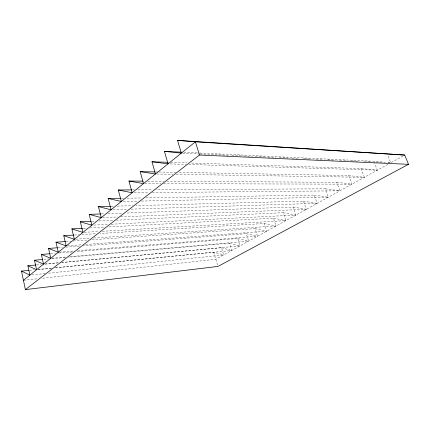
<?xml version="1.0" encoding="UTF-8"?>
<svg xmlns="http://www.w3.org/2000/svg" width="430" height="430" viewBox="0 0 430 430"><rect width="100%" height="100%" fill="white"/><g stroke="black" fill="none" stroke-linecap="round" stroke-linejoin="round"><path stroke-width="0.32" stroke-dasharray="2.15 1.61" d="M387.817 164.373L215.812 259.263L42.075 278.274M402.964 156.015L390.741 162.76L388.053 162.637M23.44 280.312L38.082 278.71M31.879 274.921L45.241 273.528M48.585 273.179L223.654 254.936L221.455 247.734L61.915 262.579M29.509 270.298L34.18 269.836M38.179 269.443L52.191 268.062M55.529 267.734L213.667 252.152L223.654 254.936M37.899 269.61L51.267 268.288M55.276 267.895L231.732 250.48L229.475 243.181L68.547 257.231M36.55 264.939L41.221 264.504M45.225 264.133L57.91 262.95M44.854 264.015L58.894 262.714M61.565 262.461L240.064 245.885L237.736 238.494L76.105 251.614M52.094 258.193L65.462 257.032M69.477 256.688L248.648 241.149L246.256 233.657L83.269 245.842M43.838 259.387L49.181 258.919M51.853 258.688L65.209 257.522M59.636 252.13L74.342 250.953M77.685 250.685L257.505 236.258L255.044 228.669L91.515 239.773M50.724 253.678L55.4 253.297M58.738 253.028L72.767 251.889M57.889 247.739L62.565 247.39M65.903 247.137L80.598 246.041M67.494 245.809L81.528 244.783M85.538 244.487L266.648 231.216L264.117 223.525L99.954 233.479M66.048 241.504L70.74 241.187M73.417 241.004L88.166 240.004M75.696 239.214L90.44 238.242M93.794 238.021L276.087 226.008L273.48 218.209L107.376 227.002M74.487 235.027L79.179 234.742M81.861 234.576L96.599 233.683M84.258 232.329L98.991 231.474M102.34 231.281L285.842 220.628L283.155 212.721L116.487 220.171M83.264 228.282L87.279 228.067M89.961 227.927L104.028 227.18M93.88 225.094L107.93 224.401M111.273 224.234L295.926 215.064L293.152 207.045L126.092 213.049M91.724 221.283L95.739 221.101M99.083 220.95L113.144 220.321M102.582 217.596L117.997 216.967M120.68 216.86L306.353 209.313L303.494 201.181L135.971 205.626M101.27 213.941L104.624 213.823M107.978 213.699L122.738 213.173M113.069 209.684L127.839 209.227M131.193 209.125L317.146 203.358L314.196 195.107L145.06 197.891M111.182 206.282L113.864 206.212M117.213 206.126L132.623 205.712M123.356 201.417L138.089 201.116M141.438 201.047L328.321 197.193L325.273 188.818L155.816 189.775M121.566 198.278L123.582 198.246M126.936 198.192L141.701 197.945M134.16 192.742L148.904 192.602M152.252 192.57L339.904 190.807L336.749 182.304L167.179 181.283M132.375 189.904L134.38 189.893M137.734 189.877L152.467 189.791M144.846 183.615L160.927 183.658M163.61 183.669L351.907 184.18L348.649 175.553L179.063 172.387M147.743 181.164L163.83 181.261M156.799 174.01L172.924 174.263M176.278 174.317L364.366 177.31L360.996 168.549L190.167 163.013M155.601 171.946L158.283 171.995M158.955 172.011L175.714 172.322M170.065 163.905L186.163 164.389M188.845 164.47L377.298 170.173L374.272 162.465M170.737 162.384L186.819 162.905M182.691 153.198L199.466 153.967M200.138 153.999L228.996 155.327M231.684 155.45L241.079 155.88M243.762 156.004L252.485 156.407M255.173 156.531L264.568 156.961M267.922 157.117L275.979 157.482M279.333 157.638L288.057 158.041M292.083 158.224L299.468 158.562M303.494 158.751L310.874 159.089M316.243 159.337L322.957 159.643M327.655 159.858L334.363 160.17M339.732 160.417L346.446 160.723M351.815 160.971L357.851 161.25M363.893 161.524L369.934 161.804M375.976 162.083L381.346 162.325M183.809 152.284L199.197 153.016M199.864 153.042L373.81 161.277L385.527 162.303M388.134 162.529L390.741 162.76L387.602 154.929M360.996 168.549L377.298 170.173M348.649 175.553L364.366 177.31M336.749 182.304L351.907 184.18M325.273 188.818L339.904 190.807M314.196 195.107L328.321 197.193M303.494 201.181L317.146 203.358M293.152 207.045L306.353 209.313M283.155 212.721L295.926 215.064M273.48 218.209L285.842 220.628M264.117 223.525L276.087 226.008M255.044 228.669L266.648 231.216M246.256 233.657L257.505 236.258M237.736 238.494L248.648 241.149M229.475 243.181L240.064 245.885M221.455 247.734L231.732 250.48M213.667 252.152L217.612 265.229"/><path stroke-width="0.64" d="M23.44 280.312L195.397 141.819L404.711 155.053L408.5 164.314L217.972 266.423L25.392 289.616L21.5 271.083L28.842 270.363M25.392 289.616L199.477 155.026L408.5 164.314M21.5 271.083L29.874 275.13L27.869 265.745L35.883 265.004M27.869 265.745L36.561 269.739L34.491 260.204L42.505 259.5M34.491 260.204L43.516 264.138L41.377 254.436L50.057 253.732M41.377 254.436L50.756 258.312L48.536 248.438L57.222 247.787M48.536 248.438L58.297 252.238L55.997 242.187L65.376 241.552M55.997 242.187L66.155 245.906L63.769 235.678L73.82 235.065M63.769 235.678L74.358 239.3L71.874 228.884L82.592 228.314M71.874 228.884L82.92 232.404L80.345 221.789L91.052 221.31M80.345 221.789L91.875 225.196L89.193 214.376L100.598 213.968M89.193 214.376L101.243 217.65L98.448 206.62L110.51 206.303M98.448 206.62L111.053 209.749L108.145 198.499L120.894 198.289M108.145 198.499L121.346 201.46L118.309 189.985L131.704 189.909M118.309 189.985L132.15 192.758L128.978 181.051L143.05 181.132M128.978 181.051L143.507 183.615L140.185 171.656L154.934 171.935M140.185 171.656L155.456 173.989L151.983 161.777L168.06 162.298M151.983 161.777L168.055 163.841L164.41 151.365L181.132 152.161M164.41 151.365L181.347 153.134L177.52 140.384L404.711 155.053M177.52 140.384L195.397 141.819L199.477 155.026"/></g></svg>
